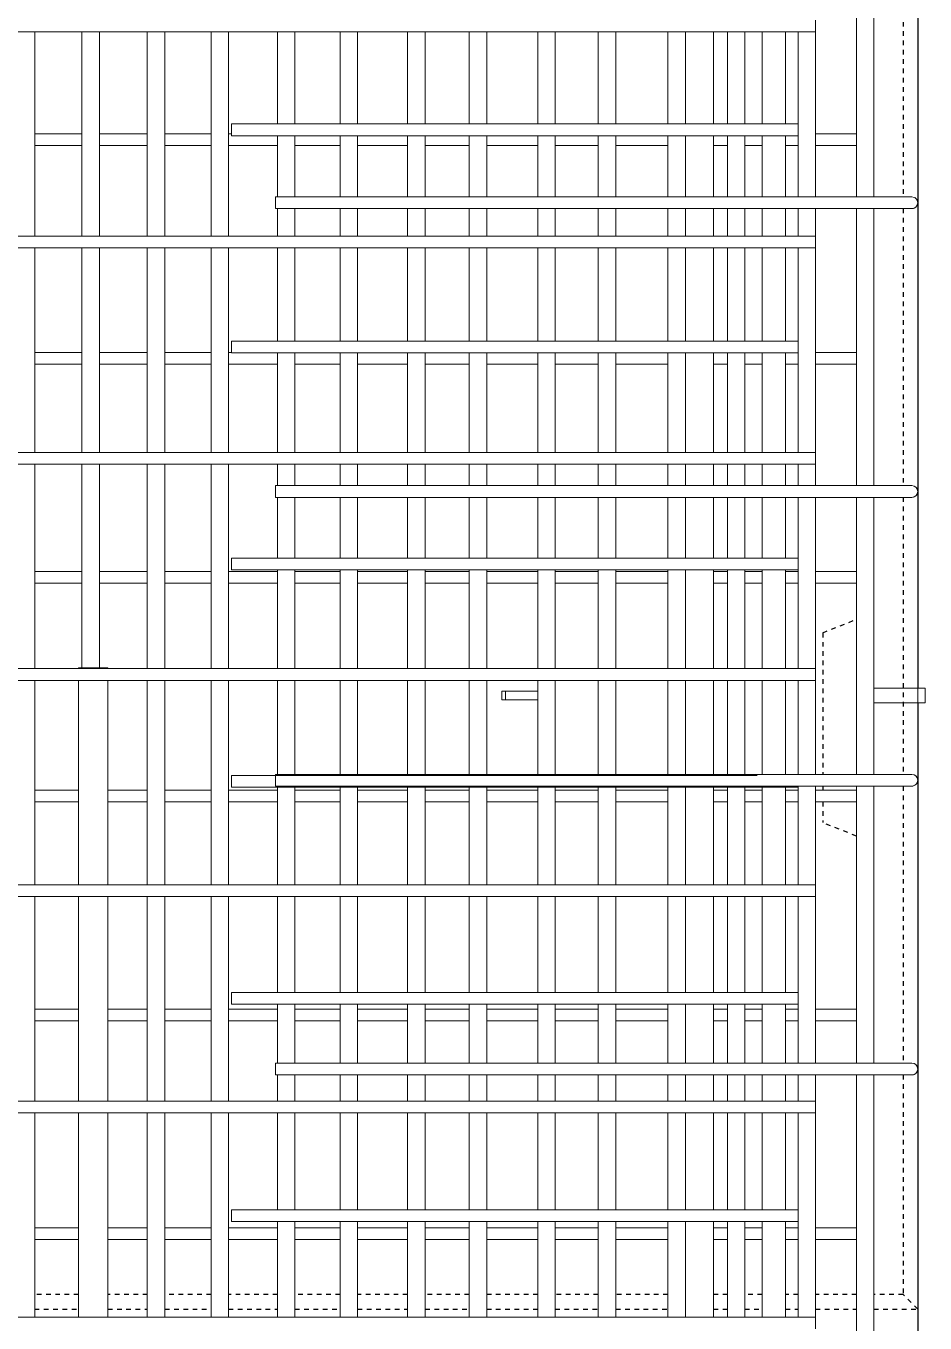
# Model space of a CAD drawing. Header units: millimetres. Extents: x -22025 to -1429, y -2879 to 29261.
# Drawn here: x -19545 to -18930, y 3670 to 4558 of the extents above; entities that cross this region are included whole.
import ezdxf

# ---------------------------------------------------------------- set-up
doc = ezdxf.new("R2010")
doc.units = ezdxf.units.MM
doc.linetypes.add('Dash', pattern=[6.36, 3.18, -3.18])
for name, color, linetype, lineweight in [('A-GENM', 13, 'Continuous', 18), ('A-WALL', 113, 'Continuous', 25), ('A-WALL-HDLN', 110, 'Dash', 25), ('S-RBAR', 171, 'Continuous', 18)]:
    doc.layers.add(name, color=color, linetype=linetype, lineweight=lineweight)

# ---------------------------------------------------------------- blocks, each defined once
blk = doc.blocks.new('RR spread anchor face based - RR-SA-1_4-160-2134593-Elevation Front Copy 1')
at = {"layer": 'A-GENM'}
for p, q in [((-19219.57, -447), (-19217.07, -447)), ((-19219.57, -453), (-19219.57, -447)), ((-19217.07, -447), (-19194.88, -447)), ((-19217.07, -453), (-19217.07, -447)), ((-19217.07, -453), (-19219.57, -453)), ((-19194.88, -453), (-19217.07, -453))]:
    blk.add_line(p, q, dxfattribs=at)
blk = doc.blocks.new('RR spread anchor face based - RR-SA-2_5-200-1726821-Elevation Front Copy 1')
at = {"layer": 'A-GENM'}
for p, q in [((-18964.57, 6760), (-18934.57, 6760)), ((-18934.57, 6760), (-18929.57, 6760)), ((-18934.57, 6750), (-18934.57, 6760)), ((-18929.57, 6750), (-18929.57, 6760)), ((-18934.57, 6750), (-18964.57, 6750)), ((-18929.57, 6750), (-18934.57, 6750))]:
    blk.add_line(p, q, dxfattribs=at)

msp = doc.modelspace()

# ---------------------------------------------------------------- linework, layer by layer
at = {"layer": 'A-WALL'}
for p, q in [((-18934.5695, 6750), (-18934.5695, 4105)), ((-18934.5695, 4095), (-18934.5695, 2210))]:
    msp.add_line(p, q, dxfattribs=at)
at = {"layer": 'A-WALL-HDLN'}
for p, q in [((-18944.57208, 4631), (-18944.57208, 4441.33333)), ((-18944.57208, 4433.33333), (-18944.57208, 4243.66667)), ((-18944.57208, 4235.66667), (-18944.57208, 4046)), ((-18999.5695, 4142.99023), (-18976.5695, 4152.19023)), ((-18999.5695, 4142.99023), (-18999.5695, 4046)), ((-18999.5695, 4038), (-18999.5695, 4035.20415)), ((-18944.57208, 4038), (-18944.57208, 3848.33333)), ((-18999.5695, 4027.20415), (-18999.5695, 4012.99023)), ((-18976.5695, 4003.79023), (-18999.5695, 4012.99023)), ((-18944.57208, 3840.33333), (-18944.57208, 3690)), ((-19509.43968, 3690), (-19539.49257, 3690)), ((-19462.33873, 3690), (-19489.43968, 3690)), ((-19418.71235, 3690), (-19450.33873, 3690)), ((-19373.18488, 3690), (-19406.71235, 3690)), ((-19330.28378, 3690), (-19361.18488, 3690)), ((-19284.03104, 3690), (-19318.28378, 3690)), ((-19241.85521, 3690), (-19272.03104, 3690)), ((-19194.87719, 3690), (-19229.85521, 3690)), ((-19153.42664, 3690), (-19182.87719, 3690)), ((-19105.72334, 3690), (-19141.42664, 3690)), ((-19064.99807, 3690), (-19074.5695, 3690)), ((-19041.1607, 3690), (-19052.99807, 3690)), ((-19016.5695, 3690), (-19025.1607, 3690)), ((-18976.5695, 3690), (-19004.5695, 3690)), ((-18944.57208, 3690), (-18964.5695, 3690)), ((-18934.5695, 3679.99742), (-18944.57208, 3690)), ((-19539.49257, 3680), (-19509.43968, 3680)), ((-19489.43968, 3680), (-19462.33873, 3680)), ((-19450.33873, 3680), (-19418.71235, 3680)), ((-19406.71235, 3680), (-19373.18488, 3680)), ((-19361.18488, 3680), (-19330.28378, 3680)), ((-19318.28378, 3680), (-19284.03104, 3680)), ((-19272.03104, 3680), (-19241.85521, 3680)), ((-19229.85521, 3680), (-19194.87719, 3680)), ((-19182.87719, 3680), (-19153.42664, 3680)), ((-19141.42664, 3680), (-19105.72334, 3680)), ((-19074.5695, 3680), (-19064.99807, 3680)), ((-19052.99807, 3680), (-19041.1607, 3680)), ((-19025.1607, 3680), (-19016.5695, 3680)), ((-19004.5695, 3680), (-18976.5695, 3680)), ((-18964.5695, 3680), (-18934.5695, 3680))]:
    msp.add_line(p, q, dxfattribs=at)
at = {"layer": 'S-RBAR'}
for p, q in [((-18976.5695, 4441.33333), (-18976.5695, 4631)), ((-18964.5695, 4441.33333), (-18964.5695, 4631)), ((-19004.5695, 4562.34426), (-19004.5695, 4554.34426)), ((-19004.5695, 4554.34426), (-20178.38411, 4554.34426)), ((-19539.49257, 4414.36066), (-19539.49257, 4554.34426)), ((-19507.14093, 4414.36066), (-19507.14093, 4554.34426)), ((-19495.14093, 4414.36066), (-19495.14093, 4554.34426)), ((-19462.33873, 4414.36066), (-19462.33873, 4554.34426)), ((-19450.33873, 4414.36066), (-19450.33873, 4554.34426)), ((-19418.71235, 4414.36066), (-19418.71235, 4554.34426)), ((-19406.71235, 4414.36066), (-19406.71235, 4554.34426)), ((-19373.18488, 4491.23318), (-19373.18488, 4554.34426)), ((-19361.18488, 4491.23318), (-19361.18488, 4554.34426)), ((-19330.28378, 4491.23318), (-19330.28378, 4554.34426)), ((-19318.28378, 4491.23318), (-19318.28378, 4554.34426)), ((-19284.03104, 4491.23318), (-19284.03104, 4554.34426)), ((-19272.03104, 4491.23318), (-19272.03104, 4554.34426)), ((-19241.85521, 4491.23318), (-19241.85521, 4554.34426)), ((-19229.85521, 4491.23318), (-19229.85521, 4554.34426)), ((-19194.87719, 4491.23318), (-19194.87719, 4554.34426)), ((-19182.87719, 4491.23318), (-19182.87719, 4554.34426)), ((-19153.42664, 4491.23318), (-19153.42664, 4554.34426)), ((-19141.42664, 4491.23318), (-19141.42664, 4554.34426)), ((-19105.72334, 4491.23318), (-19105.72334, 4554.34426)), ((-19093.72334, 4491.23318), (-19093.72334, 4554.34426)), ((-19074.5695, 4491.23318), (-19074.5695, 4554.34426)), ((-19064.99807, 4491.23318), (-19064.99807, 4554.34426)), ((-19052.99807, 4491.23318), (-19052.99807, 4554.34426)), ((-19041.1607, 4491.23318), (-19041.1607, 4554.34426)), ((-19025.1607, 4491.23318), (-19025.1607, 4554.34426)), ((-19016.5695, 4441.33333), (-19016.5695, 4554.34426)), ((-19004.5695, 4441.33333), (-19004.5695, 4554.34426)), ((-19507.14093, 4484.5545), (-19539.49257, 4484.5545)), ((-19462.33873, 4484.5545), (-19495.14093, 4484.5545)), ((-19418.71235, 4484.5545), (-19450.33873, 4484.5545)), ((-19404.5695, 4484.5545), (-19406.71235, 4484.5545)), ((-19404.5695, 4491.23318), (-19044.5695, 4491.23318)), ((-19404.5695, 4483.23318), (-19404.5695, 4491.23318)), ((-19016.39903, 4491.23318), (-19044.5695, 4491.23318)), ((-18976.5695, 4484.5545), (-19004.5695, 4484.5545)), ((-19507.14093, 4476.5545), (-19539.49257, 4476.5545)), ((-19462.33873, 4476.5545), (-19495.14093, 4476.5545)), ((-19418.71235, 4476.5545), (-19450.33873, 4476.5545)), ((-19373.18488, 4476.5545), (-19406.71235, 4476.5545)), ((-19404.5695, 4483.23318), (-19044.5695, 4483.23318)), ((-19373.18488, 4441.33333), (-19373.18488, 4483.23318)), ((-19361.18488, 4441.33333), (-19361.18488, 4483.23318)), ((-19330.28378, 4476.5545), (-19361.18488, 4476.5545)), ((-19330.28378, 4441.33333), (-19330.28378, 4483.23318)), ((-19318.28378, 4441.33333), (-19318.28378, 4483.23318)), ((-19284.03104, 4476.5545), (-19318.28378, 4476.5545)), ((-19284.03104, 4441.33333), (-19284.03104, 4483.23318)), ((-19272.03104, 4441.33333), (-19272.03104, 4483.23318)), ((-19241.85521, 4476.5545), (-19272.03104, 4476.5545)), ((-19241.85521, 4441.33333), (-19241.85521, 4483.23318)), ((-19229.85521, 4441.33333), (-19229.85521, 4483.23318)), ((-19194.87719, 4476.5545), (-19229.85521, 4476.5545)), ((-19194.87719, 4441.33333), (-19194.87719, 4483.23318)), ((-19182.87719, 4441.33333), (-19182.87719, 4483.23318)), ((-19153.42664, 4476.5545), (-19182.87719, 4476.5545)), ((-19153.42664, 4441.33333), (-19153.42664, 4483.23318)), ((-19141.42664, 4441.33333), (-19141.42664, 4483.23318)), ((-19105.72334, 4476.5545), (-19141.42664, 4476.5545)), ((-19105.72334, 4441.33333), (-19105.72334, 4483.23318)), ((-19093.72334, 4441.33333), (-19093.72334, 4483.23318)), ((-19074.5695, 4441.33333), (-19074.5695, 4483.23318)), ((-19064.99807, 4476.5545), (-19074.5695, 4476.5545)), ((-19064.99807, 4441.33333), (-19064.99807, 4483.23318)), ((-19052.99807, 4441.33333), (-19052.99807, 4483.23318)), ((-19041.1607, 4476.5545), (-19052.99807, 4476.5545)), ((-19016.39903, 4483.23318), (-19044.5695, 4483.23318)), ((-19041.1607, 4441.33333), (-19041.1607, 4483.23318)), ((-19025.1607, 4441.33333), (-19025.1607, 4483.23318)), ((-19016.5695, 4476.5545), (-19025.1607, 4476.5545)), ((-18976.5695, 4476.5545), (-19004.5695, 4476.5545)), ((-19374.5695, 4441.33333), (-18958.5695, 4441.33333)), ((-19374.5695, 4433.33333), (-19374.5695, 4441.33333)), ((-18938.5695, 4441.33333), (-18958.5695, 4441.33333)), ((-19374.5695, 4433.33333), (-18958.5695, 4433.33333)), ((-19373.18488, 4414.36066), (-19373.18488, 4433.33333)), ((-19361.18488, 4414.36066), (-19361.18488, 4433.33333)), ((-19330.28378, 4414.36066), (-19330.28378, 4433.33333)), ((-19318.28378, 4414.36066), (-19318.28378, 4433.33333)), ((-19284.03104, 4414.36066), (-19284.03104, 4433.33333)), ((-19272.03104, 4414.36066), (-19272.03104, 4433.33333)), ((-19241.85521, 4414.36066), (-19241.85521, 4433.33333)), ((-19229.85521, 4414.36066), (-19229.85521, 4433.33333)), ((-19194.87719, 4414.36066), (-19194.87719, 4433.33333)), ((-19182.87719, 4414.36066), (-19182.87719, 4433.33333)), ((-19153.42664, 4414.36066), (-19153.42664, 4433.33333)), ((-19141.42664, 4414.36066), (-19141.42664, 4433.33333)), ((-19105.72334, 4414.36066), (-19105.72334, 4433.33333)), ((-19093.72334, 4414.36066), (-19093.72334, 4433.33333)), ((-19074.5695, 4414.36066), (-19074.5695, 4433.33333)), ((-19064.99807, 4414.36066), (-19064.99807, 4433.33333)), ((-19052.99807, 4414.36066), (-19052.99807, 4433.33333)), ((-19041.1607, 4414.36066), (-19041.1607, 4433.33333)), ((-19025.1607, 4414.36066), (-19025.1607, 4433.33333)), ((-19016.5695, 4414.36066), (-19016.5695, 4433.33333)), ((-19004.5695, 4414.36066), (-19004.5695, 4433.33333)), ((-18976.5695, 4243.66667), (-18976.5695, 4433.33333)), ((-18964.5695, 4243.66667), (-18964.5695, 4433.33333)), ((-18938.5695, 4433.33333), (-18958.5695, 4433.33333)), ((-19004.5695, 4414.36066), (-20178.38411, 4414.36066)), ((-19004.5695, 4414.36066), (-19004.5695, 4406.36066)), ((-19004.5695, 4406.36066), (-20178.38411, 4406.36066)), ((-19539.49257, 4266.37705), (-19539.49257, 4406.36066)), ((-19507.14093, 4266.37705), (-19507.14093, 4406.36066)), ((-19495.14093, 4266.37705), (-19495.14093, 4406.36066)), ((-19462.33873, 4266.37705), (-19462.33873, 4406.36066)), ((-19450.33873, 4266.37705), (-19450.33873, 4406.36066)), ((-19418.71235, 4266.37705), (-19418.71235, 4406.36066)), ((-19406.71235, 4266.37705), (-19406.71235, 4406.36066)), ((-19373.18488, 4342.59206), (-19373.18488, 4406.36066)), ((-19361.18488, 4342.59206), (-19361.18488, 4406.36066)), ((-19330.28378, 4342.59206), (-19330.28378, 4406.36066)), ((-19318.28378, 4342.59206), (-19318.28378, 4406.36066)), ((-19284.03104, 4342.59206), (-19284.03104, 4406.36066)), ((-19272.03104, 4342.59206), (-19272.03104, 4406.36066)), ((-19241.85521, 4342.59206), (-19241.85521, 4406.36066)), ((-19229.85521, 4342.59206), (-19229.85521, 4406.36066)), ((-19194.87719, 4342.59206), (-19194.87719, 4406.36066)), ((-19182.87719, 4342.59206), (-19182.87719, 4406.36066)), ((-19153.42664, 4342.59206), (-19153.42664, 4406.36066)), ((-19141.42664, 4342.59206), (-19141.42664, 4406.36066)), ((-19105.72334, 4342.59206), (-19105.72334, 4406.36066)), ((-19093.72334, 4342.59206), (-19093.72334, 4406.36066)), ((-19074.5695, 4342.59206), (-19074.5695, 4406.36066)), ((-19064.99807, 4342.59206), (-19064.99807, 4406.36066)), ((-19052.99807, 4342.59206), (-19052.99807, 4406.36066)), ((-19041.1607, 4342.59206), (-19041.1607, 4406.36066)), ((-19025.1607, 4342.59206), (-19025.1607, 4406.36066)), ((-19016.5695, 4266.37705), (-19016.5695, 4406.36066)), ((-19004.5695, 4266.37705), (-19004.5695, 4406.36066)), ((-19404.5695, 4342.59206), (-19044.5695, 4342.59206)), ((-19404.5695, 4334.59206), (-19404.5695, 4342.59206)), ((-19016.39903, 4342.59206), (-19044.5695, 4342.59206)), ((-19507.14093, 4334.77105), (-19539.49257, 4334.77105)), ((-19462.33873, 4334.77105), (-19495.14093, 4334.77105)), ((-19418.71235, 4334.77105), (-19450.33873, 4334.77105)), ((-19404.5695, 4334.77105), (-19406.71235, 4334.77105)), ((-19404.5695, 4334.59206), (-19044.5695, 4334.59206)), ((-19373.18488, 4266.37705), (-19373.18488, 4334.59206)), ((-19361.18488, 4266.37705), (-19361.18488, 4334.59206)), ((-19330.28378, 4266.37705), (-19330.28378, 4334.59206)), ((-19318.28378, 4266.37705), (-19318.28378, 4334.59206)), ((-19284.03104, 4266.37705), (-19284.03104, 4334.59206)), ((-19272.03104, 4266.37705), (-19272.03104, 4334.59206)), ((-19241.85521, 4266.37705), (-19241.85521, 4334.59206)), ((-19229.85521, 4266.37705), (-19229.85521, 4334.59206)), ((-19194.87719, 4266.37705), (-19194.87719, 4334.59206)), ((-19182.87719, 4266.37705), (-19182.87719, 4334.59206)), ((-19153.42664, 4266.37705), (-19153.42664, 4334.59206)), ((-19141.42664, 4266.37705), (-19141.42664, 4334.59206)), ((-19105.72334, 4266.37705), (-19105.72334, 4334.59206)), ((-19093.72334, 4266.37705), (-19093.72334, 4334.59206)), ((-19074.5695, 4266.37705), (-19074.5695, 4334.59206)), ((-19064.99807, 4266.37705), (-19064.99807, 4334.59206)), ((-19052.99807, 4266.37705), (-19052.99807, 4334.59206)), ((-19016.39903, 4334.59206), (-19044.5695, 4334.59206)), ((-19041.1607, 4266.37705), (-19041.1607, 4334.59206)), ((-19025.1607, 4266.37705), (-19025.1607, 4334.59206)), ((-18976.5695, 4334.77105), (-19004.5695, 4334.77105)), ((-19507.14093, 4326.77105), (-19539.49257, 4326.77105)), ((-19462.33873, 4326.77105), (-19495.14093, 4326.77105)), ((-19418.71235, 4326.77105), (-19450.33873, 4326.77105)), ((-19373.18488, 4326.77105), (-19406.71235, 4326.77105)), ((-19330.28378, 4326.77105), (-19361.18488, 4326.77105)), ((-19284.03104, 4326.77105), (-19318.28378, 4326.77105)), ((-19241.85521, 4326.77105), (-19272.03104, 4326.77105)), ((-19194.87719, 4326.77105), (-19229.85521, 4326.77105)), ((-19153.42664, 4326.77105), (-19182.87719, 4326.77105)), ((-19105.72334, 4326.77105), (-19141.42664, 4326.77105)), ((-19064.99807, 4326.77105), (-19074.5695, 4326.77105)), ((-19041.1607, 4326.77105), (-19052.99807, 4326.77105)), ((-19016.5695, 4326.77105), (-19025.1607, 4326.77105)), ((-18976.5695, 4326.77105), (-19004.5695, 4326.77105)), ((-19004.5695, 4266.37705), (-20178.38411, 4266.37705)), ((-19004.5695, 4266.37705), (-19004.5695, 4258.37705)), ((-19004.5695, 4258.37705), (-20178.38411, 4258.37705)), ((-19539.49257, 4118.39344), (-19539.49257, 4258.37705)), ((-19507.14093, 4119), (-19507.14093, 4258.37705)), ((-19495.14093, 4119), (-19495.14093, 4258.37705)), ((-19462.33873, 4118.39344), (-19462.33873, 4258.37705)), ((-19450.33873, 4118.39344), (-19450.33873, 4258.37705)), ((-19418.71235, 4118.39344), (-19418.71235, 4258.37705)), ((-19406.71235, 4118.39344), (-19406.71235, 4258.37705)), ((-19373.18488, 4243.66667), (-19373.18488, 4258.37705)), ((-19361.18488, 4243.66667), (-19361.18488, 4258.37705)), ((-19330.28378, 4243.66667), (-19330.28378, 4258.37705)), ((-19318.28378, 4243.66667), (-19318.28378, 4258.37705)), ((-19284.03104, 4243.66667), (-19284.03104, 4258.37705)), ((-19272.03104, 4243.66667), (-19272.03104, 4258.37705)), ((-19241.85521, 4243.66667), (-19241.85521, 4258.37705)), ((-19229.85521, 4243.66667), (-19229.85521, 4258.37705)), ((-19194.87719, 4243.66667), (-19194.87719, 4258.37705)), ((-19182.87719, 4243.66667), (-19182.87719, 4258.37705)), ((-19153.42664, 4243.66667), (-19153.42664, 4258.37705)), ((-19141.42664, 4243.66667), (-19141.42664, 4258.37705)), ((-19105.72334, 4243.66667), (-19105.72334, 4258.37705)), ((-19093.72334, 4243.66667), (-19093.72334, 4258.37705)), ((-19074.5695, 4243.66667), (-19074.5695, 4258.37705)), ((-19064.99807, 4243.66667), (-19064.99807, 4258.37705)), ((-19052.99807, 4243.66667), (-19052.99807, 4258.37705)), ((-19041.1607, 4243.66667), (-19041.1607, 4258.37705)), ((-19025.1607, 4243.66667), (-19025.1607, 4258.37705)), ((-19016.5695, 4243.66667), (-19016.5695, 4258.37705)), ((-19004.5695, 4243.66667), (-19004.5695, 4258.37705)), ((-19374.5695, 4243.66667), (-18958.5695, 4243.66667)), ((-19374.5695, 4235.66667), (-19374.5695, 4243.66667)), ((-19374.5695, 4235.66667), (-18958.5695, 4235.66667)), ((-19373.18488, 4193.95093), (-19373.18488, 4235.66667)), ((-19361.18488, 4193.95093), (-19361.18488, 4235.66667)), ((-19330.28378, 4193.95093), (-19330.28378, 4235.66667)), ((-19318.28378, 4193.95093), (-19318.28378, 4235.66667)), ((-19284.03104, 4193.95093), (-19284.03104, 4235.66667)), ((-19272.03104, 4193.95093), (-19272.03104, 4235.66667)), ((-19241.85521, 4193.95093), (-19241.85521, 4235.66667)), ((-19229.85521, 4193.95093), (-19229.85521, 4235.66667)), ((-19194.87719, 4193.95093), (-19194.87719, 4235.66667)), ((-19182.87719, 4193.95093), (-19182.87719, 4235.66667)), ((-19153.42664, 4193.95093), (-19153.42664, 4235.66667)), ((-19141.42664, 4193.95093), (-19141.42664, 4235.66667)), ((-19105.72334, 4193.95093), (-19105.72334, 4235.66667)), ((-19093.72334, 4193.95093), (-19093.72334, 4235.66667)), ((-19074.5695, 4193.95093), (-19074.5695, 4235.66667)), ((-19064.99807, 4193.95093), (-19064.99807, 4235.66667)), ((-19052.99807, 4193.95093), (-19052.99807, 4235.66667)), ((-19041.1607, 4193.95093), (-19041.1607, 4235.66667)), ((-19025.1607, 4193.95093), (-19025.1607, 4235.66667)), ((-19016.5695, 4118.39344), (-19016.5695, 4235.66667)), ((-19004.5695, 4118.39344), (-19004.5695, 4235.66667)), ((-18976.5695, 4046), (-18976.5695, 4235.66667)), ((-18964.5695, 4046), (-18964.5695, 4235.66667)), ((-18938.5695, 4243.66667), (-18958.5695, 4243.66667)), ((-18938.5695, 4235.66667), (-18958.5695, 4235.66667)), ((-19404.5695, 4193.95093), (-19044.5695, 4193.95093)), ((-19404.5695, 4185.95093), (-19404.5695, 4193.95093)), ((-19016.39903, 4193.95093), (-19044.5695, 4193.95093)), ((-19507.14093, 4184.9876), (-19539.49257, 4184.9876)), ((-19462.33873, 4184.9876), (-19495.14093, 4184.9876)), ((-19418.71235, 4184.9876), (-19450.33873, 4184.9876)), ((-19373.18488, 4184.9876), (-19406.71235, 4184.9876)), ((-19404.5695, 4185.95093), (-19044.5695, 4185.95093)), ((-19373.18488, 4118.39344), (-19373.18488, 4185.95093)), ((-19361.18488, 4118.39344), (-19361.18488, 4185.95093)), ((-19330.28378, 4184.9876), (-19361.18488, 4184.9876)), ((-19330.28378, 4118.39344), (-19330.28378, 4185.95093)), ((-19318.28378, 4118.39344), (-19318.28378, 4185.95093)), ((-19284.03104, 4184.9876), (-19318.28378, 4184.9876)), ((-19284.03104, 4118.39344), (-19284.03104, 4185.95093)), ((-19272.03104, 4118.39344), (-19272.03104, 4185.95093)), ((-19241.85521, 4184.9876), (-19272.03104, 4184.9876)), ((-19241.85521, 4118.39344), (-19241.85521, 4185.95093)), ((-19229.85521, 4118.39344), (-19229.85521, 4185.95093)), ((-19194.87719, 4184.9876), (-19229.85521, 4184.9876)), ((-19194.87719, 4118.39344), (-19194.87719, 4185.95093)), ((-19182.87719, 4118.39344), (-19182.87719, 4185.95093)), ((-19153.42664, 4184.9876), (-19182.87719, 4184.9876)), ((-19153.42664, 4118.39344), (-19153.42664, 4185.95093)), ((-19141.42664, 4118.39344), (-19141.42664, 4185.95093)), ((-19105.72334, 4184.9876), (-19141.42664, 4184.9876)), ((-19105.72334, 4118.39344), (-19105.72334, 4185.95093)), ((-19093.72334, 4118.39344), (-19093.72334, 4185.95093)), ((-19074.5695, 4118.39344), (-19074.5695, 4185.95093)), ((-19064.99807, 4184.9876), (-19074.5695, 4184.9876)), ((-19064.99807, 4118.39344), (-19064.99807, 4185.95093)), ((-19052.99807, 4118.39344), (-19052.99807, 4185.95093)), ((-19041.1607, 4184.9876), (-19052.99807, 4184.9876)), ((-19016.39903, 4185.95093), (-19044.5695, 4185.95093)), ((-19041.1607, 4118.39344), (-19041.1607, 4185.95093)), ((-19025.1607, 4118.39344), (-19025.1607, 4185.95093)), ((-19016.5695, 4184.9876), (-19025.1607, 4184.9876)), ((-18976.5695, 4184.9876), (-19004.5695, 4184.9876)), ((-19507.14093, 4176.9876), (-19539.49257, 4176.9876)), ((-19462.33873, 4176.9876), (-19495.14093, 4176.9876)), ((-19418.71235, 4176.9876), (-19450.33873, 4176.9876)), ((-19373.18488, 4176.9876), (-19406.71235, 4176.9876)), ((-19330.28378, 4176.9876), (-19361.18488, 4176.9876)), ((-19284.03104, 4176.9876), (-19318.28378, 4176.9876)), ((-19241.85521, 4176.9876), (-19272.03104, 4176.9876)), ((-19194.87719, 4176.9876), (-19229.85521, 4176.9876)), ((-19153.42664, 4176.9876), (-19182.87719, 4176.9876)), ((-19105.72334, 4176.9876), (-19141.42664, 4176.9876)), ((-19064.99807, 4176.9876), (-19074.5695, 4176.9876)), ((-19041.1607, 4176.9876), (-19052.99807, 4176.9876)), ((-19016.5695, 4176.9876), (-19025.1607, 4176.9876)), ((-18976.5695, 4176.9876), (-19004.5695, 4176.9876)), ((-19004.5695, 4118.39344), (-20178.38411, 4118.39344)), ((-19509.43968, 4119), (-19509.43968, 4118.39344)), ((-19509.43968, 4119), (-19489.43968, 4119)), ((-19489.43968, 4119), (-19489.43968, 4118.39344)), ((-19004.5695, 4118.39344), (-19004.5695, 4110.39344)), ((-19004.5695, 4110.39344), (-20178.38411, 4110.39344)), ((-19539.49257, 3970.40984), (-19539.49257, 4110.39344)), ((-19509.43968, 4110.39344), (-19509.43968, 3970.40984)), ((-19489.43968, 4110.39344), (-19489.43968, 3970.40984)), ((-19462.33873, 3970.40984), (-19462.33873, 4110.39344)), ((-19450.33873, 3970.40984), (-19450.33873, 4110.39344)), ((-19418.71235, 3970.40984), (-19418.71235, 4110.39344)), ((-19406.71235, 3970.40984), (-19406.71235, 4110.39344)), ((-19373.18488, 4046), (-19373.18488, 4110.39344)), ((-19361.18488, 4046), (-19361.18488, 4110.39344)), ((-19330.28378, 4046), (-19330.28378, 4110.39344)), ((-19318.28378, 4046), (-19318.28378, 4110.39344)), ((-19284.03104, 4046), (-19284.03104, 4110.39344)), ((-19272.03104, 4046), (-19272.03104, 4110.39344)), ((-19241.85521, 4046), (-19241.85521, 4110.39344)), ((-19229.85521, 4046), (-19229.85521, 4110.39344)), ((-19194.87719, 4046), (-19194.87719, 4110.39344)), ((-19182.87719, 4046), (-19182.87719, 4110.39344)), ((-19153.42664, 4046), (-19153.42664, 4110.39344)), ((-19141.42664, 4046), (-19141.42664, 4110.39344)), ((-19105.72334, 4046), (-19105.72334, 4110.39344)), ((-19093.72334, 4046), (-19093.72334, 4110.39344)), ((-19074.5695, 4046), (-19074.5695, 4110.39344)), ((-19064.99807, 4046), (-19064.99807, 4110.39344)), ((-19052.99807, 4046), (-19052.99807, 4110.39344)), ((-19041.1607, 4046), (-19041.1607, 4110.39344)), ((-19025.1607, 4046), (-19025.1607, 4110.39344)), ((-19016.5695, 4046), (-19016.5695, 4110.39344)), ((-19004.5695, 4046), (-19004.5695, 4110.39344)), ((-19404.5695, 4045.30981), (-19044.5695, 4045.30981)), ((-19404.5695, 4037.30981), (-19404.5695, 4045.30981)), ((-19374.5695, 4046), (-18958.5695, 4046)), ((-19374.5695, 4038), (-19374.5695, 4046)), ((-18938.5695, 4046), (-18958.5695, 4046)), ((-19509.43968, 4035.20415), (-19539.49257, 4035.20415)), ((-19462.33873, 4035.20415), (-19489.43968, 4035.20415)), ((-19418.71235, 4035.20415), (-19450.33873, 4035.20415)), ((-19373.18488, 4035.20415), (-19406.71235, 4035.20415)), ((-19404.5695, 4037.30981), (-19044.5695, 4037.30981)), ((-19374.5695, 4038), (-18958.5695, 4038)), ((-19373.18488, 3970.40984), (-19373.18488, 4037.30981)), ((-19361.18488, 3970.40984), (-19361.18488, 4037.30981)), ((-19330.28378, 4035.20415), (-19361.18488, 4035.20415)), ((-19330.28378, 3970.40984), (-19330.28378, 4037.30981)), ((-19318.28378, 3970.40984), (-19318.28378, 4037.30981)), ((-19284.03104, 4035.20415), (-19318.28378, 4035.20415)), ((-19284.03104, 3970.40984), (-19284.03104, 4037.30981)), ((-19272.03104, 3970.40984), (-19272.03104, 4037.30981)), ((-19241.85521, 4035.20415), (-19272.03104, 4035.20415)), ((-19241.85521, 3970.40984), (-19241.85521, 4037.30981)), ((-19229.85521, 3970.40984), (-19229.85521, 4037.30981)), ((-19194.87719, 4035.20415), (-19229.85521, 4035.20415)), ((-19194.87719, 3970.40984), (-19194.87719, 4037.30981)), ((-19182.87719, 3970.40984), (-19182.87719, 4037.30981)), ((-19153.42664, 4035.20415), (-19182.87719, 4035.20415)), ((-19153.42664, 3970.40984), (-19153.42664, 4037.30981)), ((-19141.42664, 3970.40984), (-19141.42664, 4037.30981)), ((-19105.72334, 4035.20415), (-19141.42664, 4035.20415)), ((-19105.72334, 3970.40984), (-19105.72334, 4037.30981)), ((-19093.72334, 3970.40984), (-19093.72334, 4037.30981)), ((-19074.5695, 3970.40984), (-19074.5695, 4037.30981)), ((-19064.99807, 4035.20415), (-19074.5695, 4035.20415)), ((-19064.99807, 3970.40984), (-19064.99807, 4037.30981)), ((-19052.99807, 3970.40984), (-19052.99807, 4037.30981)), ((-19041.1607, 4035.20415), (-19052.99807, 4035.20415)), ((-19016.39903, 4037.30981), (-19044.5695, 4037.30981)), ((-19041.1607, 3970.40984), (-19041.1607, 4037.30981)), ((-19025.1607, 3970.40984), (-19025.1607, 4037.30981)), ((-19016.5695, 4035.20415), (-19025.1607, 4035.20415)), ((-19016.5695, 3970.40984), (-19016.5695, 4038)), ((-19004.5695, 3970.40984), (-19004.5695, 4038)), ((-18976.5695, 4035.20415), (-19004.5695, 4035.20415)), ((-18976.5695, 3848.33333), (-18976.5695, 4038)), ((-18964.5695, 3848.33333), (-18964.5695, 4038)), ((-18938.5695, 4038), (-18958.5695, 4038)), ((-19509.43968, 4027.20415), (-19539.49257, 4027.20415)), ((-19462.33873, 4027.20415), (-19489.43968, 4027.20415)), ((-19418.71235, 4027.20415), (-19450.33873, 4027.20415)), ((-19373.18488, 4027.20415), (-19406.71235, 4027.20415)), ((-19330.28378, 4027.20415), (-19361.18488, 4027.20415)), ((-19284.03104, 4027.20415), (-19318.28378, 4027.20415)), ((-19241.85521, 4027.20415), (-19272.03104, 4027.20415)), ((-19194.87719, 4027.20415), (-19229.85521, 4027.20415)), ((-19153.42664, 4027.20415), (-19182.87719, 4027.20415)), ((-19105.72334, 4027.20415), (-19141.42664, 4027.20415)), ((-19064.99807, 4027.20415), (-19074.5695, 4027.20415)), ((-19041.1607, 4027.20415), (-19052.99807, 4027.20415)), ((-19016.5695, 4027.20415), (-19025.1607, 4027.20415)), ((-18976.5695, 4027.20415), (-19004.5695, 4027.20415)), ((-19004.5695, 3970.40984), (-20178.38411, 3970.40984)), ((-19004.5695, 3970.40984), (-19004.5695, 3962.40984)), ((-19004.5695, 3962.40984), (-20178.38411, 3962.40984)), ((-19539.49257, 3822.42623), (-19539.49257, 3962.40984)), ((-19509.43968, 3962.40984), (-19509.43968, 3822.42623)), ((-19489.43968, 3962.40984), (-19489.43968, 3822.42623)), ((-19462.33873, 3822.42623), (-19462.33873, 3962.40984)), ((-19450.33873, 3822.42623), (-19450.33873, 3962.40984)), ((-19418.71235, 3822.42623), (-19418.71235, 3962.40984)), ((-19406.71235, 3822.42623), (-19406.71235, 3962.40984)), ((-19373.18488, 3896.66868), (-19373.18488, 3962.40984)), ((-19361.18488, 3896.66868), (-19361.18488, 3962.40984)), ((-19330.28378, 3896.66868), (-19330.28378, 3962.40984)), ((-19318.28378, 3896.66868), (-19318.28378, 3962.40984)), ((-19284.03104, 3896.66868), (-19284.03104, 3962.40984)), ((-19272.03104, 3896.66868), (-19272.03104, 3962.40984)), ((-19241.85521, 3896.66868), (-19241.85521, 3962.40984)), ((-19229.85521, 3896.66868), (-19229.85521, 3962.40984)), ((-19194.87719, 3896.66868), (-19194.87719, 3962.40984)), ((-19182.87719, 3896.66868), (-19182.87719, 3962.40984)), ((-19153.42664, 3896.66868), (-19153.42664, 3962.40984)), ((-19141.42664, 3896.66868), (-19141.42664, 3962.40984)), ((-19105.72334, 3896.66868), (-19105.72334, 3962.40984)), ((-19093.72334, 3896.66868), (-19093.72334, 3962.40984)), ((-19074.5695, 3896.66868), (-19074.5695, 3962.40984)), ((-19064.99807, 3896.66868), (-19064.99807, 3962.40984)), ((-19052.99807, 3896.66868), (-19052.99807, 3962.40984)), ((-19041.1607, 3896.66868), (-19041.1607, 3962.40984)), ((-19025.1607, 3896.66868), (-19025.1607, 3962.40984)), ((-19016.5695, 3848.33333), (-19016.5695, 3962.40984)), ((-19004.5695, 3848.33333), (-19004.5695, 3962.40984)), ((-19404.5695, 3896.66868), (-19044.5695, 3896.66868)), ((-19404.5695, 3888.66868), (-19404.5695, 3896.66868)), ((-19016.39903, 3896.66868), (-19044.5695, 3896.66868)), ((-19509.43968, 3885.4207), (-19539.49257, 3885.4207)), ((-19462.33873, 3885.4207), (-19489.43968, 3885.4207)), ((-19418.71235, 3885.4207), (-19450.33873, 3885.4207)), ((-19373.18488, 3885.4207), (-19406.71235, 3885.4207)), ((-19404.5695, 3888.66868), (-19044.5695, 3888.66868)), ((-19373.18488, 3848.33333), (-19373.18488, 3888.66868)), ((-19361.18488, 3848.33333), (-19361.18488, 3888.66868)), ((-19330.28378, 3885.4207), (-19361.18488, 3885.4207)), ((-19330.28378, 3848.33333), (-19330.28378, 3888.66868)), ((-19318.28378, 3848.33333), (-19318.28378, 3888.66868)), ((-19284.03104, 3885.4207), (-19318.28378, 3885.4207)), ((-19284.03104, 3848.33333), (-19284.03104, 3888.66868)), ((-19272.03104, 3848.33333), (-19272.03104, 3888.66868)), ((-19241.85521, 3885.4207), (-19272.03104, 3885.4207)), ((-19241.85521, 3848.33333), (-19241.85521, 3888.66868)), ((-19229.85521, 3848.33333), (-19229.85521, 3888.66868)), ((-19194.87719, 3885.4207), (-19229.85521, 3885.4207)), ((-19194.87719, 3848.33333), (-19194.87719, 3888.66868)), ((-19182.87719, 3848.33333), (-19182.87719, 3888.66868)), ((-19153.42664, 3885.4207), (-19182.87719, 3885.4207)), ((-19153.42664, 3848.33333), (-19153.42664, 3888.66868)), ((-19141.42664, 3848.33333), (-19141.42664, 3888.66868)), ((-19105.72334, 3885.4207), (-19141.42664, 3885.4207)), ((-19105.72334, 3848.33333), (-19105.72334, 3888.66868)), ((-19093.72334, 3848.33333), (-19093.72334, 3888.66868)), ((-19074.5695, 3848.33333), (-19074.5695, 3888.66868)), ((-19064.99807, 3885.4207), (-19074.5695, 3885.4207)), ((-19064.99807, 3848.33333), (-19064.99807, 3888.66868)), ((-19052.99807, 3848.33333), (-19052.99807, 3888.66868)), ((-19041.1607, 3885.4207), (-19052.99807, 3885.4207)), ((-19016.39903, 3888.66868), (-19044.5695, 3888.66868)), ((-19041.1607, 3848.33333), (-19041.1607, 3888.66868)), ((-19025.1607, 3848.33333), (-19025.1607, 3888.66868)), ((-19016.5695, 3885.4207), (-19025.1607, 3885.4207)), ((-18976.5695, 3885.4207), (-19004.5695, 3885.4207)), ((-19509.43968, 3877.4207), (-19539.49257, 3877.4207)), ((-19462.33873, 3877.4207), (-19489.43968, 3877.4207)), ((-19418.71235, 3877.4207), (-19450.33873, 3877.4207)), ((-19373.18488, 3877.4207), (-19406.71235, 3877.4207)), ((-19330.28378, 3877.4207), (-19361.18488, 3877.4207)), ((-19284.03104, 3877.4207), (-19318.28378, 3877.4207)), ((-19241.85521, 3877.4207), (-19272.03104, 3877.4207)), ((-19194.87719, 3877.4207), (-19229.85521, 3877.4207)), ((-19153.42664, 3877.4207), (-19182.87719, 3877.4207)), ((-19105.72334, 3877.4207), (-19141.42664, 3877.4207)), ((-19064.99807, 3877.4207), (-19074.5695, 3877.4207)), ((-19041.1607, 3877.4207), (-19052.99807, 3877.4207)), ((-19016.5695, 3877.4207), (-19025.1607, 3877.4207)), ((-18976.5695, 3877.4207), (-19004.5695, 3877.4207)), ((-19374.5695, 3848.33333), (-18958.5695, 3848.33333)), ((-19374.5695, 3840.33333), (-19374.5695, 3848.33333)), ((-18938.5695, 3848.33333), (-18958.5695, 3848.33333)), ((-19374.5695, 3840.33333), (-18958.5695, 3840.33333)), ((-19373.18488, 3822.42623), (-19373.18488, 3840.33333)), ((-19361.18488, 3822.42623), (-19361.18488, 3840.33333)), ((-19330.28378, 3822.42623), (-19330.28378, 3840.33333)), ((-19318.28378, 3822.42623), (-19318.28378, 3840.33333)), ((-19284.03104, 3822.42623), (-19284.03104, 3840.33333)), ((-19272.03104, 3822.42623), (-19272.03104, 3840.33333)), ((-19241.85521, 3822.42623), (-19241.85521, 3840.33333)), ((-19229.85521, 3822.42623), (-19229.85521, 3840.33333)), ((-19194.87719, 3822.42623), (-19194.87719, 3840.33333)), ((-19182.87719, 3822.42623), (-19182.87719, 3840.33333)), ((-19153.42664, 3822.42623), (-19153.42664, 3840.33333)), ((-19141.42664, 3822.42623), (-19141.42664, 3840.33333)), ((-19105.72334, 3822.42623), (-19105.72334, 3840.33333)), ((-19093.72334, 3822.42623), (-19093.72334, 3840.33333)), ((-19074.5695, 3822.42623), (-19074.5695, 3840.33333)), ((-19064.99807, 3822.42623), (-19064.99807, 3840.33333)), ((-19052.99807, 3822.42623), (-19052.99807, 3840.33333)), ((-19041.1607, 3822.42623), (-19041.1607, 3840.33333)), ((-19025.1607, 3822.42623), (-19025.1607, 3840.33333)), ((-19016.5695, 3822.42623), (-19016.5695, 3840.33333)), ((-19004.5695, 3822.42623), (-19004.5695, 3840.33333)), ((-18976.5695, 3650.66667), (-18976.5695, 3840.33333)), ((-18964.5695, 3650.66667), (-18964.5695, 3840.33333)), ((-18938.5695, 3840.33333), (-18958.5695, 3840.33333)), ((-19004.5695, 3822.42623), (-20178.38411, 3822.42623)), ((-19004.5695, 3822.42623), (-19004.5695, 3814.42623)), ((-19004.5695, 3814.42623), (-20178.38411, 3814.42623)), ((-19539.49257, 3674.44262), (-19539.49257, 3814.42623)), ((-19509.43968, 3814.42623), (-19509.43968, 3674.44262)), ((-19489.43968, 3814.42623), (-19489.43968, 3674.44262)), ((-19462.33873, 3674.44262), (-19462.33873, 3814.42623)), ((-19450.33873, 3674.44262), (-19450.33873, 3814.42623)), ((-19418.71235, 3674.44262), (-19418.71235, 3814.42623)), ((-19406.71235, 3674.44262), (-19406.71235, 3814.42623)), ((-19373.18488, 3748.02755), (-19373.18488, 3814.42623)), ((-19361.18488, 3748.02755), (-19361.18488, 3814.42623)), ((-19330.28378, 3748.02755), (-19330.28378, 3814.42623)), ((-19318.28378, 3748.02755), (-19318.28378, 3814.42623)), ((-19284.03104, 3748.02755), (-19284.03104, 3814.42623)), ((-19272.03104, 3748.02755), (-19272.03104, 3814.42623)), ((-19241.85521, 3748.02755), (-19241.85521, 3814.42623)), ((-19229.85521, 3748.02755), (-19229.85521, 3814.42623)), ((-19194.87719, 3748.02755), (-19194.87719, 3814.42623)), ((-19182.87719, 3748.02755), (-19182.87719, 3814.42623)), ((-19153.42664, 3748.02755), (-19153.42664, 3814.42623)), ((-19141.42664, 3748.02755), (-19141.42664, 3814.42623)), ((-19105.72334, 3748.02755), (-19105.72334, 3814.42623)), ((-19093.72334, 3748.02755), (-19093.72334, 3814.42623)), ((-19074.5695, 3748.02755), (-19074.5695, 3814.42623)), ((-19064.99807, 3748.02755), (-19064.99807, 3814.42623)), ((-19052.99807, 3748.02755), (-19052.99807, 3814.42623)), ((-19041.1607, 3748.02755), (-19041.1607, 3814.42623)), ((-19025.1607, 3748.02755), (-19025.1607, 3814.42623)), ((-19016.5695, 3674.44262), (-19016.5695, 3814.42623)), ((-19004.5695, 3674.44262), (-19004.5695, 3814.42623)), ((-19404.5695, 3748.02755), (-19044.5695, 3748.02755)), ((-19404.5695, 3740.02755), (-19404.5695, 3748.02755)), ((-19016.39903, 3748.02755), (-19044.5695, 3748.02755)), ((-19404.5695, 3740.02755), (-19044.5695, 3740.02755)), ((-19373.18488, 3674.44262), (-19373.18488, 3740.02755)), ((-19361.18488, 3674.44262), (-19361.18488, 3740.02755)), ((-19330.28378, 3674.44262), (-19330.28378, 3740.02755)), ((-19318.28378, 3674.44262), (-19318.28378, 3740.02755)), ((-19284.03104, 3674.44262), (-19284.03104, 3740.02755)), ((-19272.03104, 3674.44262), (-19272.03104, 3740.02755)), ((-19241.85521, 3674.44262), (-19241.85521, 3740.02755)), ((-19229.85521, 3674.44262), (-19229.85521, 3740.02755)), ((-19194.87719, 3674.44262), (-19194.87719, 3740.02755)), ((-19182.87719, 3674.44262), (-19182.87719, 3740.02755)), ((-19153.42664, 3674.44262), (-19153.42664, 3740.02755)), ((-19141.42664, 3674.44262), (-19141.42664, 3740.02755)), ((-19105.72334, 3674.44262), (-19105.72334, 3740.02755)), ((-19093.72334, 3674.44262), (-19093.72334, 3740.02755)), ((-19074.5695, 3674.44262), (-19074.5695, 3740.02755)), ((-19064.99807, 3674.44262), (-19064.99807, 3740.02755)), ((-19052.99807, 3674.44262), (-19052.99807, 3740.02755)), ((-19016.39903, 3740.02755), (-19044.5695, 3740.02755)), ((-19041.1607, 3674.44262), (-19041.1607, 3740.02755)), ((-19025.1607, 3674.44262), (-19025.1607, 3740.02755)), ((-19509.43968, 3735.63725), (-19539.49257, 3735.63725)), ((-19462.33873, 3735.63725), (-19489.43968, 3735.63725)), ((-19418.71235, 3735.63725), (-19450.33873, 3735.63725)), ((-19373.18488, 3735.63725), (-19406.71235, 3735.63725)), ((-19330.28378, 3735.63725), (-19361.18488, 3735.63725)), ((-19284.03104, 3735.63725), (-19318.28378, 3735.63725)), ((-19241.85521, 3735.63725), (-19272.03104, 3735.63725)), ((-19194.87719, 3735.63725), (-19229.85521, 3735.63725)), ((-19153.42664, 3735.63725), (-19182.87719, 3735.63725)), ((-19105.72334, 3735.63725), (-19141.42664, 3735.63725)), ((-19064.99807, 3735.63725), (-19074.5695, 3735.63725)), ((-19041.1607, 3735.63725), (-19052.99807, 3735.63725)), ((-19016.5695, 3735.63725), (-19025.1607, 3735.63725)), ((-18976.5695, 3735.63725), (-19004.5695, 3735.63725)), ((-19509.43968, 3727.63725), (-19539.49257, 3727.63725)), ((-19462.33873, 3727.63725), (-19489.43968, 3727.63725)), ((-19418.71235, 3727.63725), (-19450.33873, 3727.63725)), ((-19373.18488, 3727.63725), (-19406.71235, 3727.63725)), ((-19330.28378, 3727.63725), (-19361.18488, 3727.63725)), ((-19284.03104, 3727.63725), (-19318.28378, 3727.63725)), ((-19241.85521, 3727.63725), (-19272.03104, 3727.63725)), ((-19194.87719, 3727.63725), (-19229.85521, 3727.63725)), ((-19153.42664, 3727.63725), (-19182.87719, 3727.63725)), ((-19105.72334, 3727.63725), (-19141.42664, 3727.63725)), ((-19064.99807, 3727.63725), (-19074.5695, 3727.63725)), ((-19041.1607, 3727.63725), (-19052.99807, 3727.63725)), ((-19016.5695, 3727.63725), (-19025.1607, 3727.63725)), ((-18976.5695, 3727.63725), (-19004.5695, 3727.63725)), ((-19004.5695, 3674.44262), (-20178.38411, 3674.44262)), ((-19004.5695, 3674.44262), (-19004.5695, 3666.44262))]:
    msp.add_line(p, q, dxfattribs=at)
for centre, start, end in [((-18938.5695, 4437.33333), 270, 90), ((-18938.5695, 4437.33333), 15, 60), ((-18938.5695, 4437.33333), 270, 285), ((-18938.5695, 4437.33333), 300, 345), ((-18938.5695, 4239.66667), 270, 90), ((-18938.5695, 4239.66667), 270, 285), ((-18938.5695, 4239.66667), 15, 60), ((-18938.5695, 4239.66667), 300, 345), ((-18938.5695, 4042), 270, 90), ((-18938.5695, 4042), 15, 60), ((-18938.5695, 4042), 300, 345), ((-18938.5695, 4042), 270, 285), ((-18938.5695, 3844.33333), 270, 90), ((-18938.5695, 3844.33333), 15, 60), ((-18938.5695, 3844.33333), 270, 285), ((-18938.5695, 3844.33333), 300, 345)]:
    msp.add_arc(centre, 4, start, end, dxfattribs=at)

# ---------------------------------------------------------------- block references
at = {"layer": 'A-GENM'}
for name, p in [('RR spread anchor face based - RR-SA-1_4-160-2134593-Elevation Front Copy 1', (0, 4550)), ('RR spread anchor face based - RR-SA-2_5-200-1726821-Elevation Front Copy 1', (0, -2655))]:
    msp.add_blockref(name, p, dxfattribs=at)

doc.saveas('drawing.dxf')
